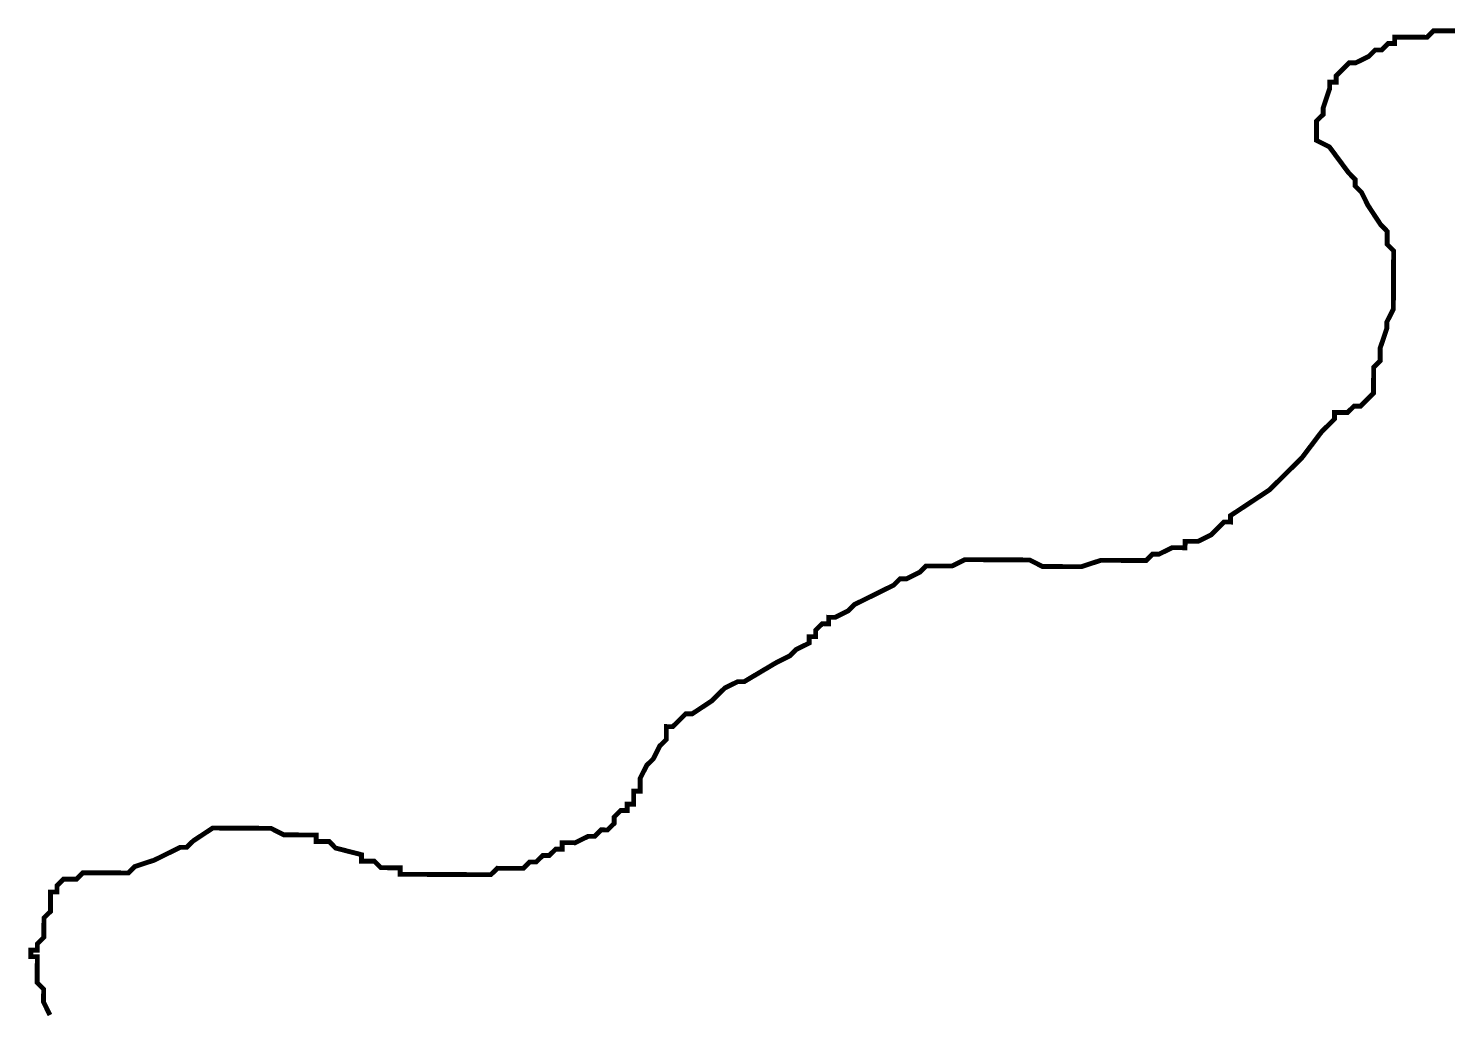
# Model space of a CAD drawing. Header units: metres. Extents: x 290190 to 339802, y 1811045 to 1991312.
# Drawn here: x 323349 to 324234, y 1839489 to 1840101 of the extents above; entities that cross this region are included whole.
import ezdxf

# ---------------------------------------------------------------- set-up
doc = ezdxf.new("R2010")
doc.units = ezdxf.units.M
doc.header["$MEASUREMENT"] = 0
doc.layers.add('HAZARDS LINE', color=1, linetype='Continuous')

msp = doc.modelspace()

# ---------------------------------------------------------------- linework, layer by layer
at = {"layer": 'HAZARDS LINE', "lineweight": 18}
msp.add_lwpolyline([(324277.34, 1840099.25, 3.03, 3.03, 0), (324224.9, 1840099.51, 3.03, 3.03, 0), (324220.84, 1840095.49, 3.03, 3.03, 0), (324200.67, 1840095.59, 3.03, 3.03, 0), (324200.66, 1840091.56, 3.03, 3.03, 0), (324196.62, 1840091.57, 3.03, 3.03, 0), (324192.57, 1840087.56, 3.03, 3.03, 0), (324188.53, 1840087.58, 3.03, 3.03, 0), (324184.48, 1840083.56, 3.03, 3.03, 0), (324176.39, 1840079.57, 3.03, 3.03, 0), (324172.36, 1840079.59, 3.03, 3.03, 0), (324164.25, 1840071.56, 3.03, 3.03, 0), (324164.24, 1840067.52, 3.03, 3.03, 0), (324160.2, 1840067.54, 3.03, 3.03, 0), (324160.18, 1840063.51, 3.03, 3.03, 0), (324156.09, 1840051.43, 3.03, 3.03, 0), (324156.07, 1840047.39, 3.03, 3.03, 0), (324152.02, 1840043.38, 3.03, 3.03, 0), (324152, 1840039.34, 3.03, 3.03, 0), (324151.98, 1840035.31, 3.03, 3.03, 0), (324151.96, 1840031.27, 3.03, 3.03, 0), (324160.01, 1840027.2, 3.03, 3.03, 0), (324172.03, 1840011, 3.03, 3.03, 0), (324176.05, 1840006.95, 3.03, 3.03, 0), (324176.03, 1840002.92, 3.03, 3.03, 0), (324180.04, 1839998.86, 3.03, 3.03, 0), (324184.04, 1839990.77, 3.03, 3.03, 0), (324192.04, 1839978.63, 3.03, 3.03, 0), (324196.06, 1839974.58, 3.03, 3.03, 0), (324196.02, 1839966.51, 3.03, 3.03, 0), (324200.03, 1839962.46, 3.03, 3.03, 0), (324200, 1839954.39, 3.03, 3.03, 0), (324199.98, 1839950.35, 3.03, 3.03, 0), (324199.94, 1839942.28, 3.03, 3.03, 0), (324199.9, 1839934.22, 3.03, 3.03, 0), (324199.88, 1839930.18, 3.03, 3.03, 0), (324199.86, 1839926.15, 3.03, 3.03, 0), (324195.79, 1839918.1, 3.03, 3.03, 0), (324195.77, 1839914.06, 3.03, 3.03, 0), (324191.68, 1839901.98, 3.03, 3.03, 0), (324191.64, 1839893.91, 3.03, 3.03, 0), (324187.58, 1839889.9, 3.03, 3.03, 0), (324187.54, 1839881.83, 3.03, 3.03, 0), (324187.52, 1839877.79, 3.03, 3.03, 0), (324187.51, 1839873.76, 3.03, 3.03, 0), (324183.45, 1839869.74, 3.03, 3.03, 0), (324179.4, 1839865.73, 3.03, 3.03, 0), (324175.37, 1839865.75, 3.03, 3.03, 0), (324171.31, 1839861.73, 3.03, 3.03, 0), (324167.28, 1839861.75, 3.03, 3.03, 0), (324163.24, 1839861.77, 3.03, 3.03, 0), (324163.23, 1839857.74, 3.03, 3.03, 0), (324159.17, 1839853.72, 3.03, 3.03, 0), (324155.12, 1839849.71, 3.03, 3.03, 0), (324142.94, 1839833.63, 3.03, 3.03, 0), (324138.89, 1839829.61, 3.03, 3.03, 0), (324134.83, 1839825.6, 3.03, 3.03, 0), (324130.78, 1839821.58, 3.03, 3.03, 0), (324122.67, 1839813.55, 3.03, 3.03, 0), (324098.39, 1839797.53, 3.03, 3.03, 0), (324098.38, 1839793.5, 3.03, 3.03, 0), (324094.34, 1839793.52, 3.03, 3.03, 0), (324090.29, 1839789.5, 3.03, 3.03, 0), (324086.24, 1839785.49, 3.03, 3.03, 0), (324078.15, 1839781.49, 3.03, 3.03, 0), (324074.11, 1839781.51, 3.03, 3.03, 0), (324070.08, 1839781.53, 3.03, 3.03, 0), (324070.06, 1839777.5, 3.03, 3.03, 0), (324061.99, 1839777.54, 3.03, 3.03, 0), (324053.91, 1839773.54, 3.03, 3.03, 0), (324049.87, 1839773.56, 3.03, 3.03, 0), (324045.82, 1839769.54, 3.03, 3.03, 0), (324041.79, 1839769.56, 3.03, 3.03, 0), (324037.75, 1839769.58, 3.03, 3.03, 0), (324033.72, 1839769.6, 3.03, 3.03, 0), (324029.69, 1839769.62, 3.03, 3.03, 0), (324021.62, 1839769.66, 3.03, 3.03, 0), (324017.58, 1839769.68, 3.03, 3.03, 0), (324005.46, 1839765.7, 3.03, 3.03, 0), (323993.36, 1839765.76, 3.03, 3.03, 0), (323989.33, 1839765.78, 3.03, 3.03, 0), (323985.3, 1839765.8, 3.03, 3.03, 0), (323981.26, 1839765.82, 3.03, 3.03, 0), (323973.21, 1839769.89, 3.03, 3.03, 0), (323969.18, 1839769.91, 3.03, 3.03, 0), (323965.15, 1839769.93, 3.03, 3.03, 0), (323961.11, 1839769.95, 3.03, 3.03, 0), (323949.01, 1839770.01, 3.03, 3.03, 0), (323936.91, 1839770.07, 3.03, 3.03, 0), (323932.88, 1839770.09, 3.03, 3.03, 0), (323924.79, 1839766.09, 3.03, 3.03, 0), (323916.72, 1839766.13, 3.03, 3.03, 0), (323912.69, 1839766.15, 3.03, 3.03, 0), (323908.65, 1839766.17, 3.03, 3.03, 0), (323904.6, 1839762.16, 3.03, 3.03, 0), (323896.51, 1839758.16, 3.03, 3.03, 0), (323892.48, 1839758.18, 3.03, 3.03, 0), (323888.43, 1839754.16, 3.03, 3.03, 0), (323872.25, 1839746.17, 3.03, 3.03, 0), (323864.17, 1839742.18, 3.03, 3.03, 0), (323860.11, 1839738.16, 3.03, 3.03, 0), (323852.03, 1839734.17, 3.03, 3.03, 0), (323847.99, 1839734.19, 3.03, 3.03, 0), (323847.97, 1839730.15, 3.03, 3.03, 0), (323843.94, 1839730.17, 3.03, 3.03, 0), (323839.89, 1839726.16, 3.03, 3.03, 0), (323839.87, 1839722.12, 3.03, 3.03, 0), (323835.83, 1839722.14, 3.03, 3.03, 0), (323835.81, 1839718.11, 3.03, 3.03, 0), (323827.73, 1839714.11, 3.03, 3.03, 0), (323823.67, 1839710.1, 3.03, 3.03, 0), (323815.59, 1839706.1, 3.03, 3.03, 0), (323795.36, 1839694.1, 3.03, 3.03, 0), (323791.33, 1839694.11, 3.03, 3.03, 0), (323783.24, 1839690.12, 3.03, 3.03, 0), (323775.13, 1839682.09, 3.03, 3.03, 0), (323762.99, 1839674.08, 3.03, 3.03, 0), (323758.96, 1839674.1, 3.03, 3.03, 0), (323754.91, 1839670.08, 3.03, 3.03, 0), (323750.85, 1839666.07, 3.03, 3.03, 0), (323746.82, 1839666.09, 3.03, 3.03, 0), (323746.8, 1839662.05, 3.03, 3.03, 0), (323746.78, 1839658.02, 3.03, 3.03, 0), (323742.73, 1839654, 3.03, 3.03, 0), (323738.66, 1839645.95, 3.03, 3.03, 0), (323734.6, 1839641.94, 3.03, 3.03, 0), (323730.53, 1839633.89, 3.03, 3.03, 0), (323730.51, 1839629.86, 3.03, 3.03, 0), (323730.49, 1839625.82, 3.03, 3.03, 0), (323726.46, 1839625.84, 3.03, 3.03, 0), (323726.44, 1839621.81, 3.03, 3.03, 0), (323726.42, 1839617.77, 3.03, 3.03, 0), (323722.38, 1839617.79, 3.03, 3.03, 0), (323722.37, 1839613.76, 3.03, 3.03, 0), (323718.33, 1839613.78, 3.03, 3.03, 0), (323714.28, 1839609.76, 3.03, 3.03, 0), (323714.26, 1839605.73, 3.03, 3.03, 0), (323710.21, 1839601.71, 3.03, 3.03, 0), (323706.17, 1839601.73, 3.03, 3.03, 0), (323702.12, 1839597.72, 3.03, 3.03, 0), (323698.09, 1839597.74, 3.03, 3.03, 0), (323690, 1839593.74, 3.03, 3.03, 0), (323685.96, 1839593.76, 3.03, 3.03, 0), (323681.93, 1839593.78, 3.03, 3.03, 0), (323681.91, 1839589.75, 3.03, 3.03, 0), (323677.88, 1839589.77, 3.03, 3.03, 0), (323673.82, 1839585.75, 3.03, 3.03, 0), (323669.79, 1839585.77, 3.03, 3.03, 0), (323665.74, 1839581.75, 3.03, 3.03, 0), (323661.7, 1839581.77, 3.03, 3.03, 0), (323657.65, 1839577.76, 3.03, 3.03, 0), (323653.62, 1839577.78, 3.03, 3.03, 0), (323649.58, 1839577.8, 3.03, 3.03, 0), (323641.52, 1839577.84, 3.03, 3.03, 0), (323637.46, 1839573.82, 3.03, 3.03, 0), (323633.43, 1839573.84, 3.03, 3.03, 0), (323629.4, 1839573.86, 3.03, 3.03, 0), (323625.36, 1839573.88, 3.03, 3.03, 0), (323621.33, 1839573.9, 3.03, 3.03, 0), (323617.29, 1839573.92, 3.03, 3.03, 0), (323613.26, 1839573.94, 3.03, 3.03, 0), (323609.23, 1839573.96, 3.03, 3.03, 0), (323605.19, 1839573.98, 3.03, 3.03, 0), (323597.13, 1839574.02, 3.03, 3.03, 0), (323593.09, 1839574.04, 3.03, 3.03, 0), (323589.06, 1839574.05, 3.03, 3.03, 0), (323585.02, 1839574.07, 3.03, 3.03, 0), (323580.99, 1839574.09, 3.03, 3.03, 0), (323581.01, 1839578.13, 3.03, 3.03, 0), (323576.98, 1839578.15, 3.03, 3.03, 0), (323572.94, 1839578.17, 3.03, 3.03, 0), (323568.91, 1839578.19, 3.03, 3.03, 0), (323564.89, 1839582.24, 3.03, 3.03, 0), (323560.86, 1839582.26, 3.03, 3.03, 0), (323556.83, 1839582.28, 3.03, 3.03, 0), (323556.85, 1839586.31, 3.03, 3.03, 0), (323540.73, 1839590.43, 3.03, 3.03, 0), (323536.72, 1839594.48, 3.03, 3.03, 0), (323532.68, 1839594.5, 3.03, 3.03, 0), (323528.65, 1839594.52, 3.03, 3.03, 0), (323528.67, 1839598.55, 3.03, 3.03, 0), (323524.64, 1839598.57, 3.03, 3.03, 0), (323516.57, 1839598.61, 3.03, 3.03, 0), (323512.53, 1839598.63, 3.03, 3.03, 0), (323508.5, 1839598.65, 3.03, 3.03, 0), (323500.45, 1839602.72, 3.03, 3.03, 0), (323496.42, 1839602.74, 3.03, 3.03, 0), (323492.39, 1839602.76, 3.03, 3.03, 0), (323488.35, 1839602.78, 3.03, 3.03, 0), (323484.32, 1839602.8, 3.03, 3.03, 0), (323480.28, 1839602.82, 3.03, 3.03, 0), (323476.25, 1839602.84, 3.03, 3.03, 0), (323472.22, 1839602.86, 3.03, 3.03, 0), (323468.18, 1839602.88, 3.03, 3.03, 0), (323464.15, 1839602.9, 3.03, 3.03, 0), (323452.01, 1839594.89, 3.03, 3.03, 0), (323447.96, 1839590.87, 3.03, 3.03, 0), (323443.92, 1839590.89, 3.03, 3.03, 0), (323435.84, 1839586.9, 3.03, 3.03, 0), (323427.75, 1839582.9, 3.03, 3.03, 0), (323415.63, 1839578.92, 3.03, 3.03, 0), (323411.57, 1839574.91, 3.03, 3.03, 0), (323407.54, 1839574.93, 3.03, 3.03, 0), (323403.51, 1839574.95, 3.03, 3.03, 0), (323395.44, 1839574.99, 3.03, 3.03, 0), (323383.34, 1839575.05, 3.03, 3.03, 0), (323379.29, 1839571.03, 3.03, 3.03, 0), (323375.25, 1839571.05, 3.03, 3.03, 0), (323371.22, 1839571.07, 3.03, 3.03, 0), (323367.16, 1839567.05, 3.03, 3.03, 0), (323367.15, 1839563.02, 3.03, 3.03, 0), (323363.11, 1839563.04, 3.03, 3.03, 0), (323363.05, 1839550.94, 3.03, 3.03, 0), (323359, 1839546.92, 3.03, 3.03, 0), (323358.96, 1839538.85, 3.03, 3.03, 0), (323358.94, 1839534.82, 3.03, 3.03, 0), (323354.89, 1839530.8, 3.03, 3.03, 0), (323354.87, 1839526.77, 3.03, 3.03, 0), (323350.84, 1839526.79, 3.03, 3.03, 0), (323350.82, 1839522.75, 3.03, 3.03, 0), (323354.85, 1839522.73, 3.03, 3.03, 0), (323354.83, 1839518.7, 3.03, 3.03, 0), (323354.81, 1839514.67, 3.03, 3.03, 0), (323354.79, 1839510.63, 3.03, 3.03, 0), (323354.77, 1839506.6, 3.03, 3.03, 0), (323358.79, 1839502.54, 3.03, 3.03, 0), (323358.77, 1839498.51, 3.03, 3.03, 0), (323358.75, 1839494.47, 3.03, 3.03, 0), (323362.74, 1839486.39, 3.03, 3.03, 0)], format="xyseb", dxfattribs=at)

doc.saveas('drawing.dxf')
